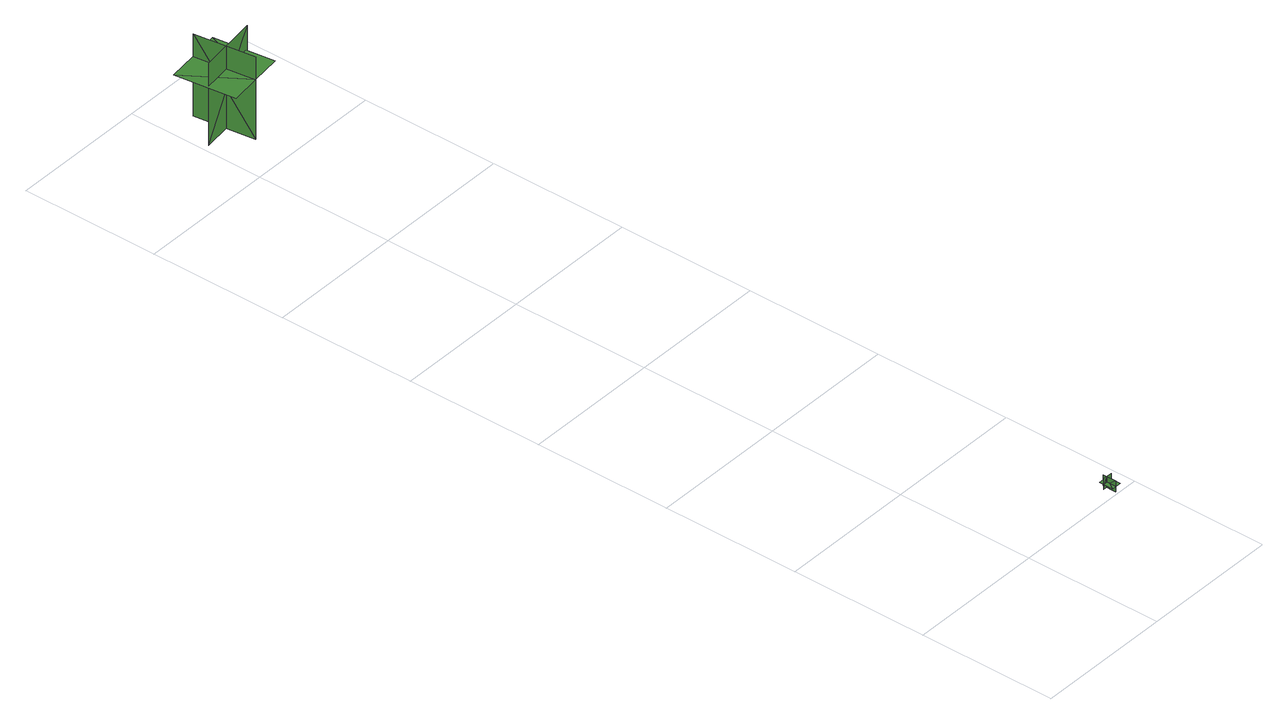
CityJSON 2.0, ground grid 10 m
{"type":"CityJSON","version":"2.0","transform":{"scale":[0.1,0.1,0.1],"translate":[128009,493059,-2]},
"CityObjects":{
"tree1":{"type":"SolitaryVegetationObject","geometry":[{"type":"MultiSurface","lod":"1","boundaries":[[[0,1,2]],[[0,2,3]],[[4,5,6]],[[4,6,7]],[[8,9,10]],[[8,10,11]],[[8,11,12]],[[8,12,13]]]}]},
"tree2":{"type":"SolitaryVegetationObject","geometry":[{"type":"MultiSurface","lod":"1","boundaries":[[[14,15,16]],[[14,16,17]],[[18,19,20]],[[18,20,21]],[[22,23,24]],[[22,24,25]],[[22,25,26]],[[22,26,27]]]}]}
},
"vertices":[
[81,1,9],[88,1,9],[88,11,9],[81,11,9],[84,1,13],[84,1,5],[84,11,5],[84,11,13],[84,8,13],[88,8,13],[88,8,5],[84,8,5],[81,8,5],[81,8,13],
[5,644,4],[49,650,4],[49,650,66],[5,644,66],[28,626,4],[22,670,4],[22,670,66],[28,626,66],[28,626,49],[50,629,49],[44,673,49],[22,670,49],[0,667,49],[6,623,49]
]}
